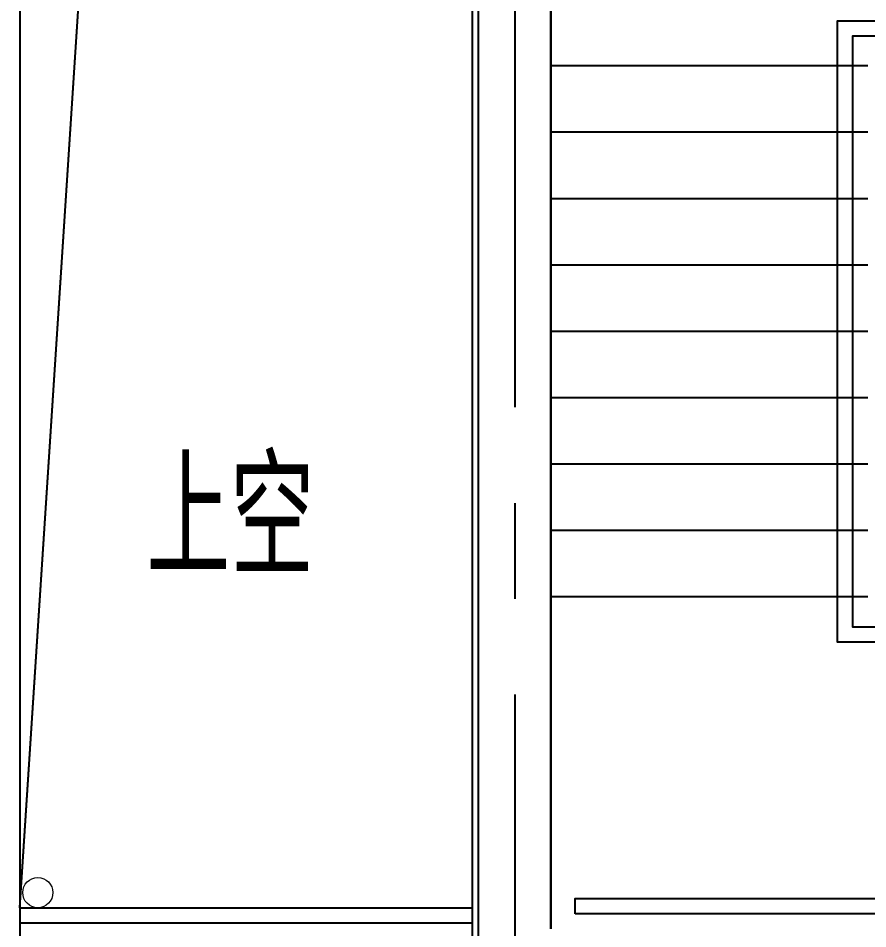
# Model space of a CAD drawing. Extents: x 296441 to 853063, y 459050 to 1117990.
# Drawn here: x 637653 to 640468, y 575747 to 578766 of the extents above; entities that cross this region are included whole.
import ezdxf

# ---------------------------------------------------------------- set-up
doc = ezdxf.new("R2010")
doc.units = 0
doc.header["$LTSCALE"] = 1000
doc.linetypes.add('14-GRID$0$CENTER2', pattern=[28.575, 19.05, -3.175, 3.175, -3.175])
for name, color, linetype in [('14-GRID$0$G-GRID', 9, '14-GRID$0$CENTER2'), ('A-ROOF', 2, 'Continuous'), ('D-PLAN-ROOF$0$A-ROOF', 2, 'Continuous'), ('dianti-BM01$0$A-HRAL', 5, 'Continuous'), ('DIM_SYMB', 3, 'Continuous'), ('DZ-TEXT-FL01$0$A-ROOM-IDEN', 4, 'Continuous'), ('E1-FL03$0$A-HRAL', 5, 'Continuous'), ('E1-FL03$0$A-STRS', 4, 'Continuous'), ('E1-FL03$0$A-WALL', 1, 'Continuous'), ('E1-FL03$0$A-WALL-FNSH', 6, 'Continuous'), ('E2-E3-FL03$0$A-WALL', 1, 'Continuous'), ('E2-E3-FL03$0$E1-FL03$0$A-HOLE', 211, 'Continuous'), ('E2-E3-FL03$0$E1-FL03$0$A-OVLK', 140, 'Continuous'), ('E2-E3-FL03$0$E1-FL03$0$A-WALL', 1, 'Continuous'), ('E_OTHER', 7, 'Continuous')]:
    doc.layers.add(name, color=color, linetype=linetype)
doc.layers.add('E2-E3-FL03$0$E1-FL03$0$P-SEWG-EQPM', color=4, linetype='Continuous', lineweight=0)
doc.styles.add('E2-E3-FL03$0$E1-FL03$0$Standard', font='')
doc.styles.get("Standard").update_dxf_attribs({"font": 'gbenor.shx', "bigfont": 'gbcbig.shx'})
doc.styles.get('E2-E3-FL03$0$E1-FL03$0$Standard').set_extended_font_data('SimSun')

# ---------------------------------------------------------------- blocks, each defined once
blk = doc.blocks.new('HHHH23')
at = {"layer": 'dianti-BM01$0$A-HRAL'}
blk.add_lwpolyline([(923424.2, 418462.8), (923424.2, 418512.8), (925424.2, 418512.8), (925424.2, 418462.8), (923424.2, 418462.8)], dxfattribs=at)
at = {"layer": 'DIM_SYMB'}
blk.add_lwpolyline([(925644.2, 418937.8, 0, 0, 0), (923869.2, 418937.8, 0, 0, 0), (923869.2, 421847.8, 0, 0, 0), (925094.2, 421847.8, 80, 0, 0), (925394.2, 421847.8, 0, 0, 0)], format="xyseb", dxfattribs=at)
at = {"layer": 'E1-FL03$0$A-HRAL'}
for points in [[(925694.2, 421422.8), (926094.2, 421422.8), (926094.2, 419362.8), (924294.2, 419362.8), (924294.2, 421422.8), (925644.2, 421422.8)], [(925694.2, 421372.8), (926044.2, 421372.8), (926044.2, 419412.8), (924344.2, 419412.8), (924344.2, 421372.8), (925644.2, 421372.8)]]:
    blk.add_lwpolyline(points, dxfattribs=at)
at = {"layer": 'E1-FL03$0$A-STRS', "ltscale": 0.1}
for p, q in [((924394.2, 421272.8), (923344.2, 421272.8)), ((924394.2, 421052.8), (923344.2, 421052.8)), ((924394.2, 420832.8), (923344.2, 420832.8)), ((924394.2, 420612.8), (923344.2, 420612.8)), ((924394.2, 420392.8), (923344.2, 420392.8)), ((924394.2, 420172.8), (923344.2, 420172.8)), ((924394.2, 419952.8), (923344.2, 419952.8)), ((924394.2, 419732.8), (923344.2, 419732.8)), ((924394.2, 419512.8), (923344.2, 419512.8))]:
    blk.add_line(p, q, dxfattribs=at)
at = {"layer": 'E2-E3-FL03$0$A-WALL'}
blk.add_lwpolyline([(923344.2, 422372.8), (923344.2, 418412.8)], dxfattribs=at)
at = {"layer": 'E2-E3-FL03$0$E1-FL03$0$A-WALL'}
blk.add_line((923344.2, 418412.8), (923344.2, 422372.8), dxfattribs=at)
blk = doc.blocks.new('GGGGW23')
at = {"layer": 'E2-E3-FL03$0$E1-FL03$0$A-HOLE'}
blk.add_lwpolyline([(934647.2, 402297.7), (935017.9, 407987.7), (935977.2, 408267.7)], dxfattribs=at)
at = {"layer": 'E2-E3-FL03$0$E1-FL03$0$A-OVLK'}
for p, q in [((934647.2, 402297.7), (936147.2, 402297.7)), ((934647.2, 402247.7), (936147.2, 402247.7))]:
    blk.add_line(p, q, dxfattribs=at)
blk.add_lwpolyline([(933427.2, 406467.7), (934647.2, 406467.7), (934647.2, 398047.7), (930427.2, 398047.7)], dxfattribs=at)
at = {"layer": 'E2-E3-FL03$0$E1-FL03$0$P-SEWG-EQPM'}
blk.add_circle((934707.2, 402347.7), 50, dxfattribs=at)
at = {"style": 'E2-E3-FL03$0$E1-FL03$0$Standard', "flags": 9}
for tag in ['YSIZE', 'XSIZE']:
    blk.add_attdef(tag, (931417.2, 404207.7, 0), '', height=0.5, rotation=90, dxfattribs=at)
blk = doc.blocks.new('TTTTT')
at = {"layer": 'D-PLAN-ROOF$0$A-ROOF', "color": 8}
blk.add_lwpolyline([(1590384.1, 585392.1), (1590754.7, 591082.1), (1591714.1, 591362.1)], dxfattribs=at)

msp = doc.modelspace()

# ---------------------------------------------------------------- linework, layer by layer
at = {"layer": '14-GRID$0$G-GRID', "color": 8, "ltscale": 0.1}
msp.add_line((639298.5, 590811), (639298.5, 558052.5), dxfattribs=at)
at = {"layer": 'E1-FL03$0$A-WALL'}
msp.add_line((639178.5, 568007.2), (639178.5, 579947.2), dxfattribs=at)
at = {"layer": 'E1-FL03$0$A-WALL-FNSH'}
msp.add_line((639158.5, 567987.2), (639158.5, 579967.2), dxfattribs=at)

# ---------------------------------------------------------------- block references
at = {"layer": 'A-ROOF'}
msp.add_blockref('TTTTT', (-952725.6, -9574.8), dxfattribs=at)
at = {"layer": 'E_OTHER'}
for name, p in [('GGGGW23', (-296988.8, 173519.5)), ('HHHH23', (-283925.7, 157334.5))]:
    msp.add_blockref(name, p, dxfattribs=at)

# ---------------------------------------------------------------- texts
at = {"layer": 'DZ-TEXT-FL01$0$A-ROOM-IDEN'}
msp.add_text('上空', height=385.82, dxfattribs=at).set_placement((638078.4, 576917.2))

doc.saveas('drawing.dxf')
